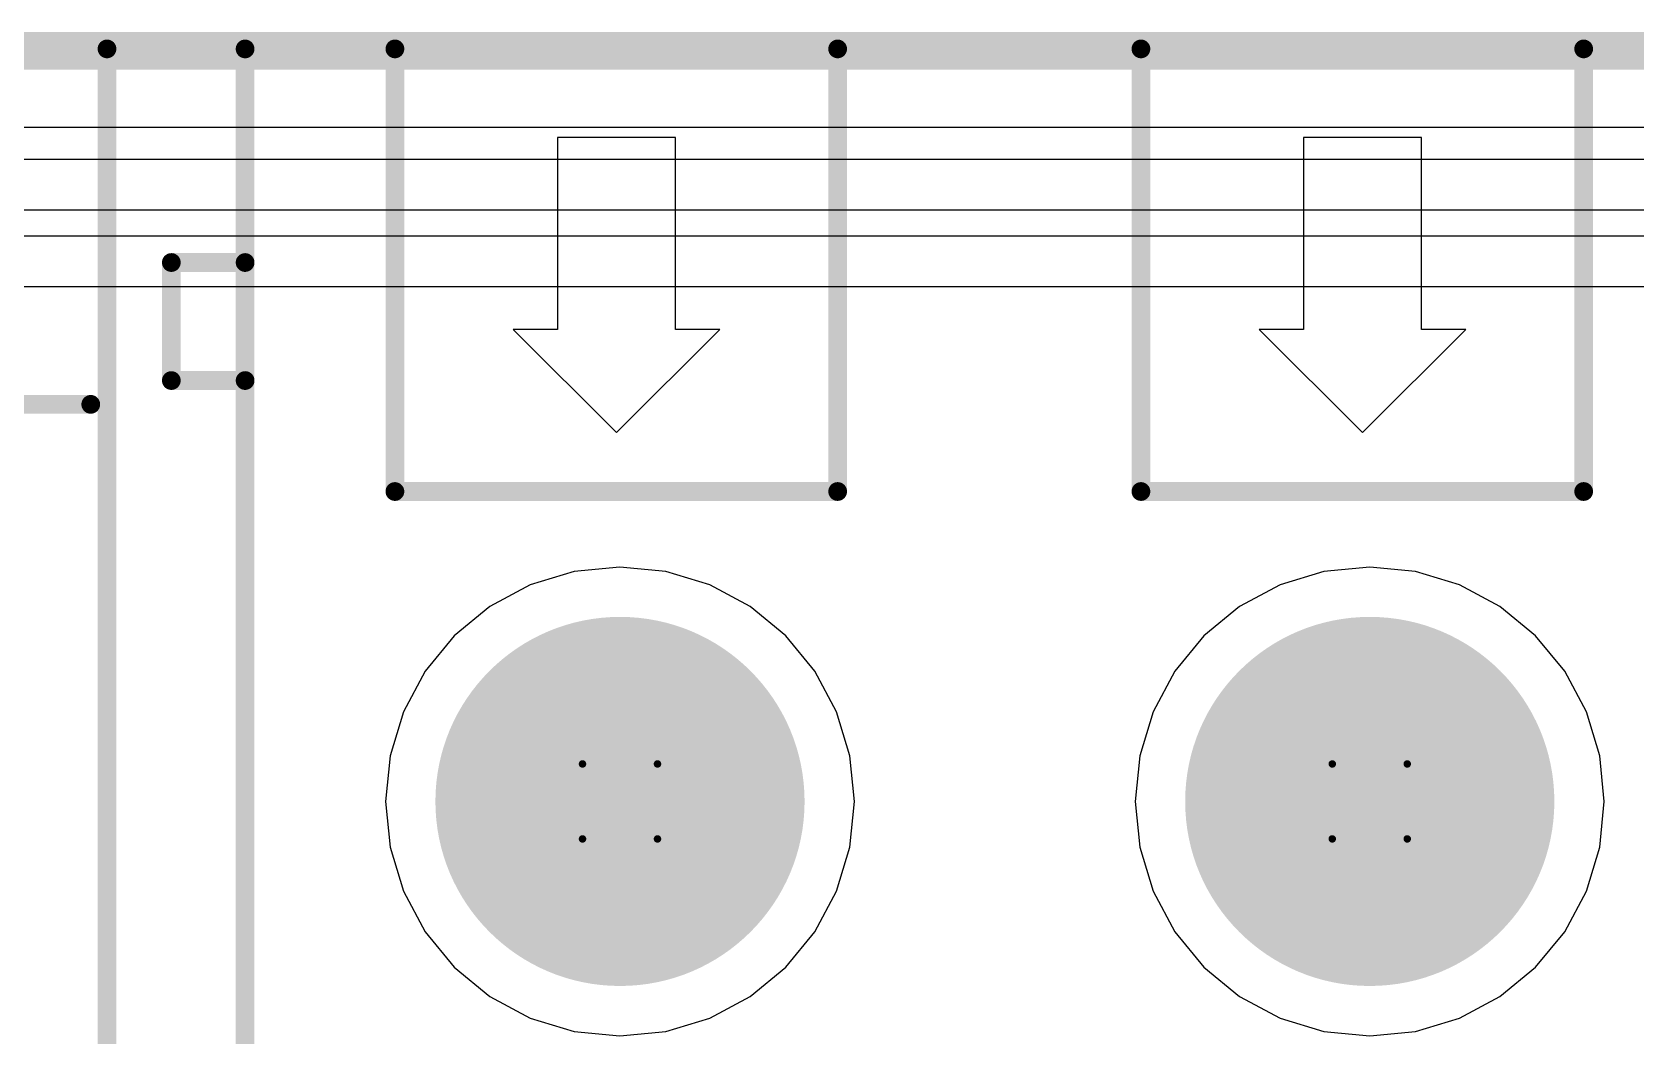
# Model space of a CAD drawing. Header units: inches. Extents: x 0 to 198, y 0 to 199.
# Drawn here: x 5.196 to 5.6238, y 4.4616 to 4.7294 of the extents above; entities that cross this region are included whole.
import ezdxf

# ---------------------------------------------------------------- set-up
doc = ezdxf.new("R2010")
doc.units = ezdxf.units.IN
doc.header["$MEASUREMENT"] = 0
for name, color, linetype in [('Board Outline', 216, 'Continuous'), ('Bottom Layer', 5, 'Continuous'), ('Bottom Solder', 6, 'Continuous'), ('Drill Drawing', 1, 'Continuous'), ('Layer 1', 16, 'Continuous'), ('Layer 2', 76, 'Continuous'), ('Multi-Layer', 9, 'Continuous'), ('Pad Holes', 156, 'Continuous'), ('Top Layer', 1, 'Continuous'), ('Top Overlay', 2, 'Continuous'), ('Top Solder', 216, 'Continuous')]:
    doc.layers.add(name, color=color, linetype=linetype)

# ---------------------------------------------------------------- blocks, each defined once
blk = doc.blocks.new('DB128L_5_08_3P_GN_S_226')
at = {"layer": 'Bottom Layer'}
h = blk.add_hatch(color=5, dxfattribs=at)
edge = h.paths.add_edge_path()
edge.add_arc((0.2, 0), 0.04724, 0, 360)
h = blk.add_hatch(color=5, dxfattribs=at)
edge = h.paths.add_edge_path()
edge.add_arc((0.4, 0), 0.04724, 0, 360)
at = {"layer": 'Bottom Solder'}
h = blk.add_hatch(color=6, dxfattribs=at)
edge = h.paths.add_edge_path()
edge.add_arc((0.2, 0), 0.04924, 0, 360)
h = blk.add_hatch(color=6, dxfattribs=at)
edge = h.paths.add_edge_path()
edge.add_arc((0.4, 0), 0.04924, 0, 360)
at = {"layer": 'Layer 1'}
h = blk.add_hatch(color=16, dxfattribs=at)
edge = h.paths.add_edge_path()
edge.add_arc((0.2, 0), 0.04724, 0, 360)
h = blk.add_hatch(color=16, dxfattribs=at)
edge = h.paths.add_edge_path()
edge.add_arc((0.4, 0), 0.04724, 0, 360)
at = {"layer": 'Layer 2'}
h = blk.add_hatch(color=76, dxfattribs=at)
edge = h.paths.add_edge_path()
edge.add_arc((0.2, 0), 0.04724, 0, 360)
h = blk.add_hatch(color=76, dxfattribs=at)
edge = h.paths.add_edge_path()
edge.add_arc((0.4, 0), 0.04724, 0, 360)
at = {"layer": 'Multi-Layer'}
h = blk.add_hatch(color=9, dxfattribs=at)
edge = h.paths.add_edge_path()
edge.add_arc((0.2, 0), 0.04724, 0, 360)
h = blk.add_hatch(color=9, dxfattribs=at)
edge = h.paths.add_edge_path()
edge.add_arc((0.4, 0), 0.04724, 0, 360)
at = {"layer": 'Pad Holes'}
h = blk.add_hatch(color=7, dxfattribs=at)
edge = h.paths.add_edge_path()
edge.add_arc((0.2, 0), 0.0315, 0, 360)
h = blk.add_hatch(color=7, dxfattribs=at)
edge = h.paths.add_edge_path()
edge.add_arc((0.4, 0), 0.0315, 0, 360)
at = {"layer": 'Top Layer'}
h = blk.add_hatch(color=1, dxfattribs=at)
edge = h.paths.add_edge_path()
edge.add_arc((0.2, 0), 0.04724, 0, 360)
h = blk.add_hatch(color=1, dxfattribs=at)
edge = h.paths.add_edge_path()
edge.add_arc((0.4, 0), 0.04724, 0, 360)
at = {"layer": 'Top Solder'}
h = blk.add_hatch(color=216, dxfattribs=at)
edge = h.paths.add_edge_path()
edge.add_arc((0.2, 0), 0.04924, 0, 360)
h = blk.add_hatch(color=216, dxfattribs=at)
edge = h.paths.add_edge_path()
edge.add_arc((0.4, 0), 0.04924, 0, 360)
at = {"layer": 'Top Overlay'}
for p, q in [((0.20191, -0.09841), (0.17435, -0.12597)), ((0.22947, -0.12597), (0.20191, -0.09841)), ((0.20191, -0.09841), (0.20191, -0.09841)), ((0.40091, -0.09841), (0.37335, -0.12597)), ((0.42847, -0.12597), (0.40091, -0.09841)), ((0.40091, -0.09841), (0.40091, -0.09841)), ((0.17435, -0.12597), (0.18616, -0.12597)), ((0.18616, -0.12597), (0.18616, -0.17715)), ((0.21766, -0.17715), (0.21766, -0.12597)), ((0.21766, -0.12597), (0.22947, -0.12597)), ((0.37335, -0.12597), (0.38516, -0.12597)), ((0.38516, -0.12597), (0.38516, -0.17715)), ((0.41666, -0.17715), (0.41666, -0.12597)), ((0.41666, -0.12597), (0.42847, -0.12597)), ((0.18616, -0.17715), (0.21766, -0.17715)), ((0.38516, -0.17715), (0.41666, -0.17715))]:
    blk.add_line(p, q, dxfattribs=at)
for points in [[(0.5, 0.19685, 0.005, 0.005, 0), (0.5, -0.20079, 0.005, 0.005, 0)], [(0.14294, -0.0827, 0.005, 0.005, 0), (0.14294, -0.2008, 0.005, 0.005, 0)], [(0.26104, -0.0827, 0.005, 0.005, 0), (0.14294, -0.0827, 0.005, 0.005, 0)], [(0.26104, -0.0827, 0.005, 0.005, 0), (0.26104, -0.2008, 0.005, 0.005, 0)], [(0.34194, -0.0827, 0.005, 0.005, 0), (0.34194, -0.2008, 0.005, 0.005, 0)], [(0.46004, -0.0827, 0.005, 0.005, 0), (0.34194, -0.0827, 0.005, 0.005, 0)], [(0.46004, -0.0827, 0.005, 0.005, 0), (0.46004, -0.2008, 0.005, 0.005, 0)], [(0.51968, -0.11231, 0.005, 0.005, 0), (0.5, -0.11231, 0.005, 0.005, 0)], [(0.51968, -0.11231, 0.005, 0.005, 0), (0.51968, -0.1438, 0.005, 0.005, 0)], [(0.51968, -0.1438, 0.005, 0.005, 0), (0.5, -0.1438, 0.005, 0.005, 0)], [(0.5, -0.20079, 0.005, 0.005, 0), (-0.1, -0.20079, 0.005, 0.005, 0)]]:
    blk.add_lwpolyline(points, format="xyseb", dxfattribs=at)
for points in [[(0.14169, -0.0827, 0.0025, 0.0025, 1), (0.14419, -0.0827, 0.0025, 0.0025, 1)], [(0.14169, -0.0827, 0.0025, 0.0025, 1), (0.14419, -0.0827, 0.0025, 0.0025, 1)], [(0.25979, -0.0827, 0.0025, 0.0025, 1), (0.26229, -0.0827, 0.0025, 0.0025, 1)], [(0.25979, -0.0827, 0.0025, 0.0025, 1), (0.26229, -0.0827, 0.0025, 0.0025, 1)], [(0.34069, -0.0827, 0.0025, 0.0025, 1), (0.34319, -0.0827, 0.0025, 0.0025, 1)], [(0.34069, -0.0827, 0.0025, 0.0025, 1), (0.34319, -0.0827, 0.0025, 0.0025, 1)], [(0.45879, -0.0827, 0.0025, 0.0025, 1), (0.46129, -0.0827, 0.0025, 0.0025, 1)], [(0.45879, -0.0827, 0.0025, 0.0025, 1), (0.46129, -0.0827, 0.0025, 0.0025, 1)], [(0.49875, -0.11231, 0.0025, 0.0025, 1), (0.50125, -0.11231, 0.0025, 0.0025, 1)], [(0.51843, -0.11231, 0.0025, 0.0025, 1), (0.52093, -0.11231, 0.0025, 0.0025, 1)], [(0.51843, -0.11231, 0.0025, 0.0025, 1), (0.52093, -0.11231, 0.0025, 0.0025, 1)], [(0.49875, -0.1438, 0.0025, 0.0025, 1), (0.50125, -0.1438, 0.0025, 0.0025, 1)], [(0.51843, -0.1438, 0.0025, 0.0025, 1), (0.52093, -0.1438, 0.0025, 0.0025, 1)], [(0.51843, -0.1438, 0.0025, 0.0025, 1), (0.52093, -0.1438, 0.0025, 0.0025, 1)], [(0.14169, -0.2008, 0.0025, 0.0025, 1), (0.14419, -0.2008, 0.0025, 0.0025, 1)], [(0.25979, -0.2008, 0.0025, 0.0025, 1), (0.26229, -0.2008, 0.0025, 0.0025, 1)], [(0.34069, -0.2008, 0.0025, 0.0025, 1), (0.34319, -0.2008, 0.0025, 0.0025, 1)], [(0.45879, -0.2008, 0.0025, 0.0025, 1), (0.46129, -0.2008, 0.0025, 0.0025, 1)], [(0.49875, -0.20079, 0.0025, 0.0025, 1), (0.50125, -0.20079, 0.0025, 0.0025, 1)], [(0.49875, -0.20079, 0.0025, 0.0025, 1), (0.50125, -0.20079, 0.0025, 0.0025, 1)]]:
    blk.add_lwpolyline(points, format="xyseb", close=True, dxfattribs=at)
blk = doc.blocks.new('DB128L_5_08_2P_GN_S_236')
at = {"layer": 'Top Overlay'}
for points in [[(-0.20079, 0.19485, 0.005, 0.005, 0), (0.20079, 0.19485, 0.005, 0.005, 0)], [(0.20079, -0.20079, 0.005, 0.005, 0), (0.20079, 0.19485, 0.005, 0.005, 0)], [(-0.19646, 0.1, 0.005, 0.005, 0), (0.19646, 0.1, 0.005, 0.005, 0)]]:
    blk.add_lwpolyline(points, format="xyseb", dxfattribs=at)
for points in [[(0.19954, 0.19485, 0.0025, 0.0025, 1), (0.20204, 0.19485, 0.0025, 0.0025, 1)], [(0.19954, 0.19485, 0.0025, 0.0025, 1), (0.20204, 0.19485, 0.0025, 0.0025, 1)], [(0.19521, 0.1, 0.0025, 0.0025, 1), (0.19771, 0.1, 0.0025, 0.0025, 1)]]:
    blk.add_lwpolyline(points, format="xyseb", close=True, dxfattribs=at)

msp = doc.modelspace()

# ---------------------------------------------------------------- linework, layer by layer
at = {"layer": 'Board Outline'}
msp.add_lwpolyline([(0, 4.72441, 0.01, 0.01, 0), (6.29921, 4.72441, 0.01, 0.01, 0)], format="xyseb", dxfattribs=at)
at = {"layer": 'Bottom Layer'}
for p, q in [((0.33592, 4.70402), (5.96031, 4.70402)), ((5.94144, 4.69539), (5.0665, 4.69539)), ((5.0665, 4.675), (5.94144, 4.675))]:
    msp.add_line(p, q, dxfattribs=at)
at = {"layer": 'Drill Drawing'}
for points in [[(5.34284, 4.53412, 0.002, 0.002, 0), (5.36284, 4.53412, 0.002, 0.002, 0)], [(5.34284, 4.51412, 0.002, 0.002, 0), (5.34284, 4.53412, 0.002, 0.002, 0)], [(5.36284, 4.51412, 0.002, 0.002, 0), (5.36284, 4.53412, 0.002, 0.002, 0)], [(5.54284, 4.53412, 0.002, 0.002, 0), (5.56284, 4.53412, 0.002, 0.002, 0)], [(5.54284, 4.51412, 0.002, 0.002, 0), (5.54284, 4.53412, 0.002, 0.002, 0)], [(5.56284, 4.51412, 0.002, 0.002, 0), (5.56284, 4.53412, 0.002, 0.002, 0)], [(5.34284, 4.51412, 0.002, 0.002, 0), (5.36284, 4.51412, 0.002, 0.002, 0)], [(5.54284, 4.51412, 0.002, 0.002, 0), (5.56284, 4.51412, 0.002, 0.002, 0)]]:
    msp.add_lwpolyline(points, format="xyseb", dxfattribs=at)
for points in [[(5.34234, 4.53412, 0.001, 0.001, 1), (5.34334, 4.53412, 0.001, 0.001, 1)], [(5.34234, 4.53412, 0.001, 0.001, 1), (5.34334, 4.53412, 0.001, 0.001, 1)], [(5.36234, 4.53412, 0.001, 0.001, 1), (5.36334, 4.53412, 0.001, 0.001, 1)], [(5.36234, 4.53412, 0.001, 0.001, 1), (5.36334, 4.53412, 0.001, 0.001, 1)], [(5.54234, 4.53412, 0.001, 0.001, 1), (5.54334, 4.53412, 0.001, 0.001, 1)], [(5.54234, 4.53412, 0.001, 0.001, 1), (5.54334, 4.53412, 0.001, 0.001, 1)], [(5.56234, 4.53412, 0.001, 0.001, 1), (5.56334, 4.53412, 0.001, 0.001, 1)], [(5.56234, 4.53412, 0.001, 0.001, 1), (5.56334, 4.53412, 0.001, 0.001, 1)], [(5.34234, 4.51412, 0.001, 0.001, 1), (5.34334, 4.51412, 0.001, 0.001, 1)], [(5.34234, 4.51412, 0.001, 0.001, 1), (5.34334, 4.51412, 0.001, 0.001, 1)], [(5.36234, 4.51412, 0.001, 0.001, 1), (5.36334, 4.51412, 0.001, 0.001, 1)], [(5.36234, 4.51412, 0.001, 0.001, 1), (5.36334, 4.51412, 0.001, 0.001, 1)], [(5.54234, 4.51412, 0.001, 0.001, 1), (5.54334, 4.51412, 0.001, 0.001, 1)], [(5.54234, 4.51412, 0.001, 0.001, 1), (5.54334, 4.51412, 0.001, 0.001, 1)], [(5.56234, 4.51412, 0.001, 0.001, 1), (5.56334, 4.51412, 0.001, 0.001, 1)], [(5.56234, 4.51412, 0.001, 0.001, 1), (5.56334, 4.51412, 0.001, 0.001, 1)]]:
    msp.add_lwpolyline(points, format="xyseb", close=True, dxfattribs=at)
at = {"layer": 'Layer 1'}
for p, q in [((0.33592, 4.70402), (5.96031, 4.70402)), ((5.35284, 4.58666), (5.34063, 4.58546)), ((5.36504, 4.58546), (5.35284, 4.58666)), ((5.55284, 4.58666), (5.54063, 4.58546)), ((5.56504, 4.58546), (5.55284, 4.58666)), ((5.34063, 4.58546), (5.3289, 4.5819)), ((5.37677, 4.5819), (5.36504, 4.58546)), ((5.54063, 4.58546), (5.5289, 4.5819)), ((5.57677, 4.5819), (5.56504, 4.58546)), ((5.3289, 4.5819), (5.31809, 4.57612)), ((5.38758, 4.57612), (5.37677, 4.5819)), ((5.5289, 4.5819), (5.51809, 4.57612)), ((5.58758, 4.57612), (5.57677, 4.5819)), ((5.31809, 4.57612), (5.30861, 4.56834)), ((5.39706, 4.56834), (5.38758, 4.57612)), ((5.51809, 4.57612), (5.50861, 4.56834)), ((5.59706, 4.56834), (5.58758, 4.57612)), ((5.30861, 4.56834), (5.30083, 4.55887)), ((5.40484, 4.55887), (5.39706, 4.56834)), ((5.50861, 4.56834), (5.50083, 4.55887)), ((5.60484, 4.55887), (5.59706, 4.56834)), ((5.30083, 4.55887), (5.29505, 4.54805)), ((5.41062, 4.54805), (5.40484, 4.55887)), ((5.50083, 4.55887), (5.49505, 4.54805)), ((5.61062, 4.54805), (5.60484, 4.55887)), ((5.29505, 4.54805), (5.29149, 4.53632)), ((5.41418, 4.53632), (5.41062, 4.54805)), ((5.49505, 4.54805), (5.49149, 4.53632)), ((5.61418, 4.53632), (5.61062, 4.54805)), ((5.29149, 4.53632), (5.29029, 4.52412)), ((5.41538, 4.52412), (5.41418, 4.53632)), ((5.49149, 4.53632), (5.49029, 4.52412)), ((5.61538, 4.52412), (5.61418, 4.53632)), ((5.29029, 4.52412), (5.29149, 4.51192)), ((5.41418, 4.51192), (5.41538, 4.52412)), ((5.49029, 4.52412), (5.49149, 4.51192)), ((5.61418, 4.51192), (5.61538, 4.52412)), ((5.29149, 4.51192), (5.29505, 4.50018)), ((5.41062, 4.50018), (5.41418, 4.51192)), ((5.49149, 4.51192), (5.49505, 4.50018)), ((5.61062, 4.50018), (5.61418, 4.51192)), ((5.29505, 4.50018), (5.30083, 4.48937)), ((5.40484, 4.48937), (5.41062, 4.50018)), ((5.49505, 4.50018), (5.50083, 4.48937)), ((5.60484, 4.48937), (5.61062, 4.50018)), ((5.30083, 4.48937), (5.30861, 4.47989)), ((5.39706, 4.47989), (5.40484, 4.48937)), ((5.50083, 4.48937), (5.50861, 4.47989)), ((5.59706, 4.47989), (5.60484, 4.48937)), ((5.30861, 4.47989), (5.31809, 4.47211)), ((5.38758, 4.47211), (5.39706, 4.47989)), ((5.50861, 4.47989), (5.51809, 4.47211)), ((5.58758, 4.47211), (5.59706, 4.47989)), ((5.31809, 4.47211), (5.3289, 4.46633)), ((5.37677, 4.46633), (5.38758, 4.47211)), ((5.51809, 4.47211), (5.5289, 4.46633)), ((5.57677, 4.46633), (5.58758, 4.47211)), ((5.3289, 4.46633), (5.34063, 4.46277)), ((5.34063, 4.46277), (5.35284, 4.46157)), ((5.35284, 4.46157), (5.36504, 4.46277)), ((5.36504, 4.46277), (5.37677, 4.46633)), ((5.5289, 4.46633), (5.54063, 4.46277)), ((5.54063, 4.46277), (5.55284, 4.46157)), ((5.55284, 4.46157), (5.56504, 4.46277)), ((5.56504, 4.46277), (5.57677, 4.46633))]:
    msp.add_line(p, q, dxfattribs=at)
at = {"layer": 'Layer 2'}
for p, q in [((0.33592, 4.70402), (5.96031, 4.70402)), ((5.35284, 4.58666), (5.34063, 4.58546)), ((5.36504, 4.58546), (5.35284, 4.58666)), ((5.55284, 4.58666), (5.54063, 4.58546)), ((5.56504, 4.58546), (5.55284, 4.58666)), ((5.34063, 4.58546), (5.3289, 4.5819)), ((5.37677, 4.5819), (5.36504, 4.58546)), ((5.54063, 4.58546), (5.5289, 4.5819)), ((5.57677, 4.5819), (5.56504, 4.58546)), ((5.3289, 4.5819), (5.31809, 4.57612)), ((5.38758, 4.57612), (5.37677, 4.5819)), ((5.5289, 4.5819), (5.51809, 4.57612)), ((5.58758, 4.57612), (5.57677, 4.5819)), ((5.31809, 4.57612), (5.30861, 4.56834)), ((5.39706, 4.56834), (5.38758, 4.57612)), ((5.51809, 4.57612), (5.50861, 4.56834)), ((5.59706, 4.56834), (5.58758, 4.57612)), ((5.30861, 4.56834), (5.30083, 4.55887)), ((5.40484, 4.55887), (5.39706, 4.56834)), ((5.50861, 4.56834), (5.50083, 4.55887)), ((5.60484, 4.55887), (5.59706, 4.56834)), ((5.30083, 4.55887), (5.29505, 4.54805)), ((5.41062, 4.54805), (5.40484, 4.55887)), ((5.50083, 4.55887), (5.49505, 4.54805)), ((5.61062, 4.54805), (5.60484, 4.55887)), ((5.29505, 4.54805), (5.29149, 4.53632)), ((5.41418, 4.53632), (5.41062, 4.54805)), ((5.49505, 4.54805), (5.49149, 4.53632)), ((5.61418, 4.53632), (5.61062, 4.54805)), ((5.29149, 4.53632), (5.29029, 4.52412)), ((5.41538, 4.52412), (5.41418, 4.53632)), ((5.49149, 4.53632), (5.49029, 4.52412)), ((5.61538, 4.52412), (5.61418, 4.53632)), ((5.29029, 4.52412), (5.29149, 4.51192)), ((5.41418, 4.51192), (5.41538, 4.52412)), ((5.49029, 4.52412), (5.49149, 4.51192)), ((5.61418, 4.51192), (5.61538, 4.52412)), ((5.29149, 4.51192), (5.29505, 4.50018)), ((5.41062, 4.50018), (5.41418, 4.51192)), ((5.49149, 4.51192), (5.49505, 4.50018)), ((5.61062, 4.50018), (5.61418, 4.51192)), ((5.29505, 4.50018), (5.30083, 4.48937)), ((5.40484, 4.48937), (5.41062, 4.50018)), ((5.49505, 4.50018), (5.50083, 4.48937)), ((5.60484, 4.48937), (5.61062, 4.50018)), ((5.30083, 4.48937), (5.30861, 4.47989)), ((5.39706, 4.47989), (5.40484, 4.48937)), ((5.50083, 4.48937), (5.50861, 4.47989)), ((5.59706, 4.47989), (5.60484, 4.48937)), ((5.30861, 4.47989), (5.31809, 4.47211)), ((5.38758, 4.47211), (5.39706, 4.47989)), ((5.50861, 4.47989), (5.51809, 4.47211)), ((5.58758, 4.47211), (5.59706, 4.47989)), ((5.31809, 4.47211), (5.3289, 4.46633)), ((5.37677, 4.46633), (5.38758, 4.47211)), ((5.51809, 4.47211), (5.5289, 4.46633)), ((5.57677, 4.46633), (5.58758, 4.47211)), ((5.3289, 4.46633), (5.34063, 4.46277)), ((5.34063, 4.46277), (5.35284, 4.46157)), ((5.35284, 4.46157), (5.36504, 4.46277)), ((5.36504, 4.46277), (5.37677, 4.46633)), ((5.5289, 4.46633), (5.54063, 4.46277)), ((5.54063, 4.46277), (5.55284, 4.46157)), ((5.55284, 4.46157), (5.56504, 4.46277)), ((5.56504, 4.46277), (5.57677, 4.46633))]:
    msp.add_line(p, q, dxfattribs=at)
at = {"layer": 'Top Layer'}
for p, q in [((0.33592, 4.70402), (5.96031, 4.70402)), ((5.93531, 4.68187), (5.07836, 4.68187)), ((5.07836, 4.66148), (5.93531, 4.66148))]:
    msp.add_line(p, q, dxfattribs=at)

# ---------------------------------------------------------------- block references
msp.add_blockref('DB128L_5_08_2P_GN_S_236', (5.01521, 4.53007))
at = {"rotation": 180}
msp.add_blockref('DB128L_5_08_3P_GN_S_226', (5.75284, 4.52412), dxfattribs=at)

doc.saveas('drawing.dxf')
